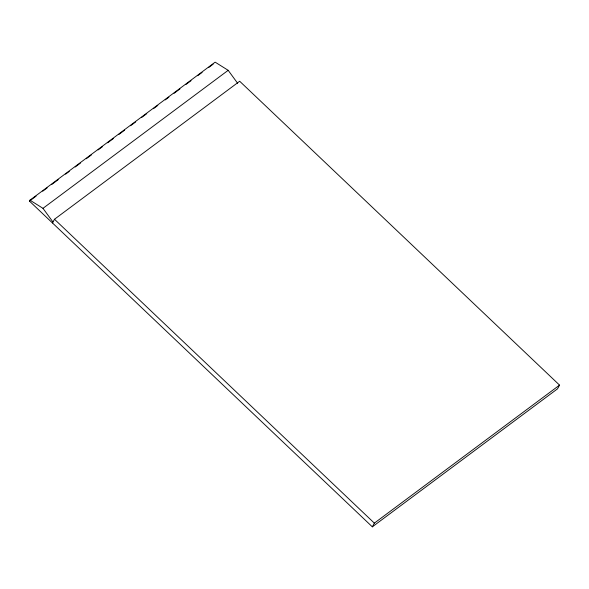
<?xml version="1.0" encoding="UTF-8"?>
<svg xmlns="http://www.w3.org/2000/svg" width="589" height="589" viewBox="0 0 589 589"><rect width="100%" height="100%" fill="white"/><g stroke="black" fill="none" stroke-linecap="round" stroke-linejoin="round"><path stroke-width="0.88" d="M52.465 222.959L54.49 219.255L239.679 81.245L559.55 385.125L557.525 388.828L372.329 526.838L29.45 201.099L29.958 200.172L215.147 62.162L228.179 70.319L237.639 83.299M372.329 526.838L374.354 523.135L559.55 385.125M29.45 201.099L36.091 196.144M42.732 191.197L47.157 187.898M51.582 184.6L58.223 179.652M65.6 174.153L69.296 171.406M75.193 167.004L80.362 163.16M86.259 158.758L91.428 154.907M98.068 149.959L102.493 146.661M107.662 142.81L113.559 138.415M118.728 134.564L124.632 130.169M130.53 125.766L135.698 121.923M141.596 117.52L146.764 113.67M153.405 108.722L157.83 105.424M165.207 99.924L168.896 97.178M174.064 93.327L179.969 88.932M185.866 84.529L191.035 80.686M197.676 75.731L202.101 72.432M208.742 67.485L213.166 64.186M29.958 200.172L42.982 208.329L228.179 70.319M54.49 219.255L374.354 523.135M42.982 208.329L52.966 222.031"/></g></svg>
